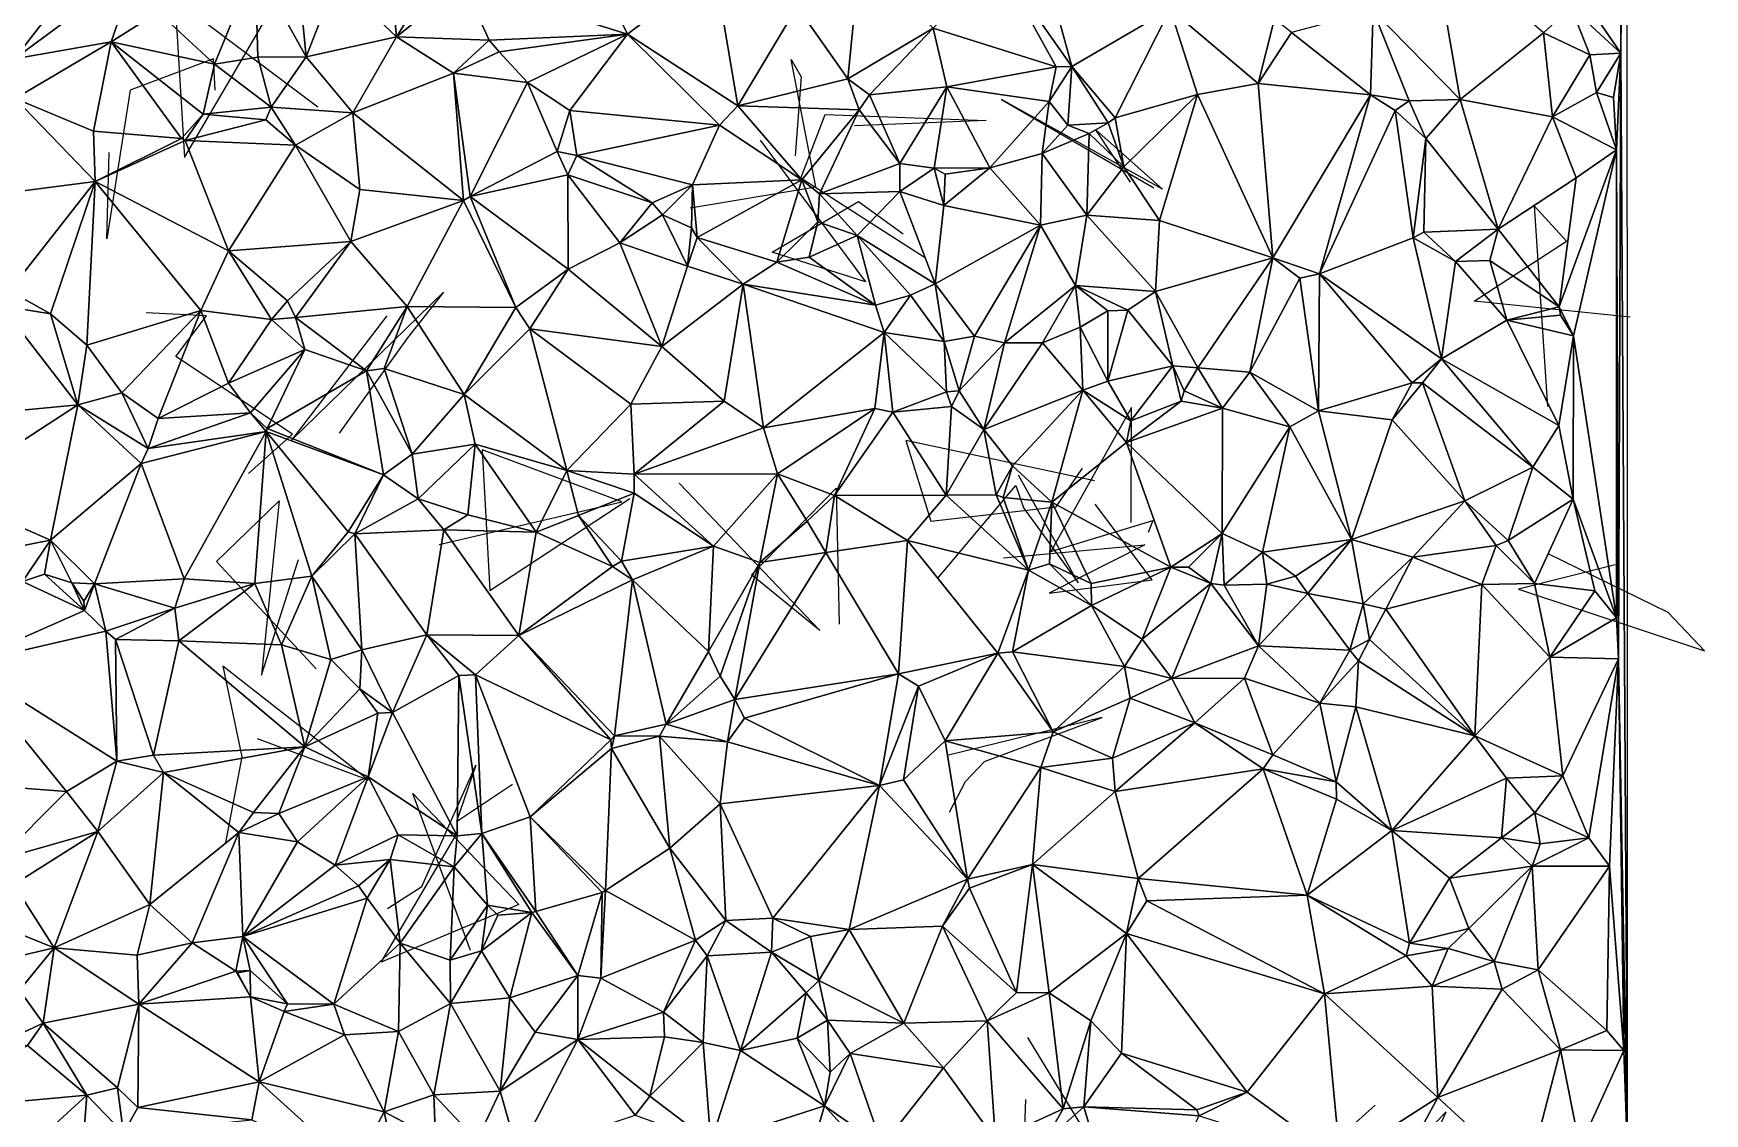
# Model space of a CAD drawing. Header units: metres. Extents: x -15 to 15.8, y -15.8 to 15.6.
# Drawn here: x -0.71 to 15.76, y -6.26 to 4.39 of the extents above; entities that cross this region are included whole.
import ezdxf

# ---------------------------------------------------------------- set-up
doc = ezdxf.new("R2010")
doc.units = ezdxf.units.M
doc.layers.add('CRACKS', color=1, linetype='Continuous')
doc.layers.add('STREET_MESH', color=7, linetype='Continuous')

msp = doc.modelspace()

# ---------------------------------------------------------------- linework, layer by layer
at = {"layer": 'CRACKS'}
for points in [[(2.091, 3.667, 0.1), (0.747, 4.676, 0.1), (0.672, 4.911, 0.1), (0.776, 3.169, 0.1), (1.681, 4.712, 0.1)], [(1.079, 3.834, 0.1), (1.061, 4.144, 0.1), (0.241, 3.833, 0.1), (0.012, 2.367, 0.1), (0.035, 3.22, 0.1)], [(5.762, 2.674, 0.1), (7.001, 2.882, 0.1), (6.755, 4.138, 0.1), (6.855, 3.967, 0.1), (6.797, 3.187, 0.1)], [(10.102, 2.927, 0.1), (9.761, 3.444, 0.1), (10.418, 2.859, 0.1), (8.828, 3.741, 0.1), (10.332, 2.872, 0.1)], [(8.071, 2.185, 0.1), (6.852, 2.967, 0.1), (7.092, 3.595, 0.1), (8.679, 3.534, 0.1), (7.381, 3.481, 0.1)], [(6.451, 3.341, 0.1), (7.49, 1.944, 0.1), (6.569, 2.238, 0.1), (7.421, 2.735, 0.1), (7.861, 2.417, 0.1)], [(15.025, 1.597, 0.1), (13.488, 1.753, 0.1), (14.398, 2.346, 0.1), (14.081, 2.693, 0.1), (14.213, 0.716, 0.1)], [(2.772, 1.609, 0.1), (1.831, 0.382, 0.1), (3.331, 1.842, 0.1), (2.973, 1.391, 0.1), (2.302, 0.452, 0.1)], [(1.406, 0.054, 0.1), (1.841, 0.442, 0.1), (0.691, 1.209, 0.1), (0.994, 1.61, 0.1), (0.399, 1.638, 0.1)], [(10.109, -0.429, 0.1), (10.112, 0.705, 0.1), (9.315, -0.715, 0.1), (10.32, -0.411, 0.1), (10.276, -0.529, 0.1)], [(9.747, -0.019, 0.1), (7.888, 0.379, 0.1), (8.132, -0.415, 0.1), (9.369, -0.275, 0.1), (9.628, 0.106, 0.1)], [(3.288, -0.646, 0.1), (5.087, -0.224, 0.1), (3.71, 0.286, 0.1), (3.786, -1.101, 0.1), (5.165, -0.193, 0.1)], [(8.201, -0.979, 0.1), (8.972, -0.063, 0.1), (9.047, -0.284, 0.1), (9.585, -1.025, 0.1), (8.998, 0.036, 0.1)], [(5.653, -0.041, 0.1), (7.038, -1.493, 0.1), (6.366, -0.944, 0.1), (7.201, -0.09, 0.1), (7.231, -1.432, 0.1)], [(2.075, -1.873, 0.1), (1.091, -0.814, 0.1), (1.71, -0.217, 0.1), (1.534, -1.936, 0.1), (1.899, -0.794, 0.1)], [(8.849, -0.779, 0.1), (10.243, -0.648, 0.1), (9.3, -1.125, 0.1), (10.314, -0.995, 0.1), (9.753, -0.247, 0.1)], [(14.878, -0.848, 0.1), (13.927, -1.087, 0.1), (15.76, -1.695, 0.1), (15.402, -1.317, 0.1), (14.218, -0.738, 0.1)], [(1.493, -2.559, 0.1), (2.586, -2.968, 0.1), (1.153, -1.847, 0.1), (1.34, -2.74, 0.1), (1.182, -3.585, 0.1)], [(8.316, -3.286, 0.1), (8.474, -2.983, 0.1), (8.663, -2.785, 0.1), (9.822, -2.353, 0.1), (8.293, -2.728, 0.1)], [(2.776, -4.234, 0.1), (3.117, -4.017, 0.1), (3.647, -2.821, 0.1), (3.458, -3.378, 0.1), (4.009, -3.01, 0.1)], [(3.595, -4.649, 0.1), (3.026, -3.1, 0.1), (4.072, -4.195, 0.1), (2.714, -4.764, 0.1), (3.473, -3.477, 0.1)], [(9.086, -5.508, 0.1), (9.685, -6.492, 0.1), (8.516, -6.574, 0.1), (9.041, -6.938, 0.1), (9.07, -6.118, 0.1)], [(12.513, -6.176, 0.1), (12.29, -6.377, 0.1), (12.429, -7.99, 0.1), (13.214, -6.241, 0.1), (12.152, -7.332, 0.1)]]:
    msp.add_polyline3d(points, dxfattribs=at)
at = {"layer": 'STREET_MESH'}
for points in [[(14.996, 11.624), (14.936, 4.199), (15, -6.65)], [(14.996, 11.624), (14.943, 6.887), (14.936, 4.199)], [(14.943, 6.887), (14.35, 5.053), (14.936, 4.199)], [(0.139, 5.481), (-0.869, 5.996), (-0.9, 4.142)], [(4.381, 5.922), (3.523, 4.894), (5.143, 4.388)], [(6.002, 5.041), (4.381, 5.922), (5.143, 4.388)], [(0.302, 5.035), (0.139, 5.481), (-0.9, 4.142)], [(8.798, 5.102), (9.523, 4.066), (9.115, 5.568)], [(9.523, 4.066), (10.493, 4.632), (9.115, 5.568)], [(13.35, 3.743), (13.073, 5.358), (12.494, 4.617)], [(13.35, 3.743), (14.171, 4.399), (13.073, 5.358)], [(1.876, 5.18), (1.474, 5.069), (1.975, 4.164)], [(2.273, 4.926), (1.876, 5.18), (1.975, 4.164)], [(6.814, 4.656), (7.314, 3.947), (7.435, 5.177)], [(7.314, 3.947), (8.157, 4.444), (7.435, 5.177)], [(0.053, 4.311), (0.302, 5.035), (-0.9, 4.142)], [(0.302, 5.035), (0.053, 4.311), (0.517, 4.604)], [(1.474, 5.069), (0.517, 4.604), (1.072, 4.09)], [(1.499, 4.159), (1.474, 5.069), (1.072, 4.09)], [(1.474, 5.069), (1.499, 4.159), (1.975, 4.164)], [(2.273, 4.926), (2.867, 4.36), (2.8, 5.07)], [(2.867, 4.36), (3.26, 4.987), (2.8, 5.07)], [(3.523, 4.894), (3.26, 4.987), (2.867, 4.36)], [(6.229, 3.679), (6.002, 5.041), (5.143, 4.388)], [(6.002, 5.041), (6.229, 3.679), (6.814, 4.656)], [(9.37, 4.065), (8.798, 5.102), (8.157, 4.444)], [(9.523, 4.066), (8.798, 5.102), (9.37, 4.065)], [(14.35, 5.053), (14.446, 4.65), (14.936, 4.199)], [(2.273, 4.926), (1.975, 4.164), (2.867, 4.36)], [(3.778, 4.326), (3.523, 4.894), (2.867, 4.36)], [(3.523, 4.894), (3.778, 4.326), (5.143, 4.388)], [(6.229, 3.679), (7.314, 3.947), (6.814, 4.656)], [(9.523, 4.066), (9.95, 3.56), (10.493, 4.632)], [(10.493, 4.632), (9.95, 3.56), (10.762, 3.793)], [(11.359, 3.901), (10.493, 4.632), (10.762, 3.793)], [(11.521, 4.537), (10.493, 4.632), (11.359, 3.901)], [(11.688, 4.404), (12.467, 3.788), (12.494, 4.617)], [(12.467, 3.788), (12.848, 3.73), (12.494, 4.617)], [(12.848, 3.73), (13.35, 3.743), (12.494, 4.617)], [(14.446, 4.65), (14.171, 4.399), (14.63, 4.182)], [(14.446, 4.65), (14.63, 4.182), (14.936, 4.199)], [(0.517, 4.604), (0.053, 4.311), (1.072, 4.09)], [(11.688, 4.404), (11.521, 4.537), (11.359, 3.901)], [(0.053, 4.311), (-0.9, 4.142), (-0.893, 3.752)], [(-0.119, 3.431), (0.053, 4.311), (-0.893, 3.752)], [(-0.119, 3.431), (0.746, 3.356), (0.053, 4.311)], [(0.053, 4.311), (0.962, 3.599), (1.072, 4.09)], [(0.746, 3.356), (0.962, 3.599), (0.053, 4.311)], [(1.975, 4.164), (2.436, 3.611), (2.867, 4.36)], [(2.436, 3.611), (3.427, 4.002), (2.867, 4.36)], [(3.427, 4.002), (3.778, 4.326), (2.867, 4.36)], [(3.778, 4.326), (3.427, 4.002), (3.879, 4.213)], [(3.778, 4.326), (3.879, 4.213), (5.143, 4.388)], [(3.879, 4.213), (4.157, 3.911), (5.143, 4.388)], [(4.157, 3.911), (4.576, 3.633), (5.143, 4.388)], [(4.576, 3.633), (6.05, 3.49), (5.143, 4.388)], [(6.05, 3.49), (6.229, 3.679), (5.143, 4.388)], [(8.157, 4.444), (7.314, 3.947), (7.53, 3.787)], [(8.29, 3.868), (8.157, 4.444), (7.53, 3.787)], [(8.29, 3.868), (9.37, 4.065), (8.157, 4.444)], [(12.467, 3.788), (11.688, 4.404), (11.359, 3.901)], [(14.26, 3.572), (14.171, 4.399), (13.35, 3.743)], [(14.171, 4.399), (14.26, 3.572), (14.63, 4.182)], [(1.63, 3.665), (1.499, 4.159), (1.072, 4.09)], [(1.499, 4.159), (1.63, 3.665), (1.975, 4.164)], [(1.63, 3.665), (2.436, 3.611), (1.975, 4.164)], [(3.427, 4.002), (4.157, 3.911), (3.879, 4.213)], [(14.26, 3.572), (14.694, 3.81), (14.63, 4.182)], [(14.63, 4.182), (14.694, 3.81), (14.936, 4.199)], [(14.694, 3.81), (14.861, 3.762), (14.936, 4.199)], [(14.861, 3.762), (14.891, 3.245), (14.936, 4.199)], [(14.891, 3.245), (14.91, -1.772), (14.936, 4.199)], [(14.936, 4.199), (14.91, -1.772), (15, -6.65)], [(0.962, 3.599), (1.63, 3.665), (1.072, 4.09)], [(3.526, 2.746), (3.427, 4.002), (2.436, 3.611)], [(3.427, 4.002), (3.526, 2.746), (3.592, 2.785)], [(4.157, 3.911), (3.427, 4.002), (3.592, 2.785)], [(9.37, 4.065), (8.29, 3.868), (9.299, 3.722)], [(9.523, 4.066), (9.37, 4.065), (9.299, 3.722)], [(9.483, 3.489), (9.523, 4.066), (9.299, 3.722)], [(9.483, 3.489), (9.881, 3.513), (9.523, 4.066)], [(9.523, 4.066), (9.881, 3.513), (9.95, 3.56)], [(4.157, 3.911), (3.592, 2.785), (4.451, 3.23)], [(4.576, 3.633), (4.157, 3.911), (4.451, 3.23)], [(7.314, 3.947), (6.229, 3.679), (7.425, 3.639)], [(7.53, 3.787), (7.314, 3.947), (7.425, 3.639)], [(8.29, 3.868), (7.53, 3.787), (7.828, 3.11)], [(8.167, 3.064), (8.29, 3.868), (7.828, 3.11)], [(8.29, 3.868), (8.167, 3.064), (8.716, 3.067)], [(8.29, 3.868), (8.716, 3.067), (9.299, 3.722)], [(9.95, 3.56), (10.037, 3.077), (10.762, 3.793)], [(10.037, 3.077), (10.388, 2.55), (10.762, 3.793)], [(10.388, 2.55), (11.503, 2.181), (10.762, 3.793)], [(11.503, 2.181), (11.359, 3.901), (10.762, 3.793)], [(11.503, 2.181), (12.467, 3.788), (11.359, 3.901)], [(14.694, 3.81), (14.26, 3.572), (14.891, 3.245)], [(14.861, 3.762), (14.694, 3.81), (14.891, 3.245)], [(-1.454, 2.759), (-0.104, 2.932), (-0.893, 3.752)], [(-0.104, 2.932), (-0.119, 3.431), (-0.893, 3.752)], [(1.63, 3.665), (0.962, 3.599), (1.578, 3.542)], [(1.63, 3.665), (1.578, 3.542), (1.869, 3.291)], [(2.436, 3.611), (1.63, 3.665), (1.869, 3.291)], [(4.643, 3.191), (4.576, 3.633), (4.451, 3.23)], [(4.576, 3.633), (4.643, 3.191), (6.05, 3.49)], [(6.86, 2.95), (6.229, 3.679), (6.05, 3.49)], [(6.229, 3.679), (6.86, 2.95), (7.425, 3.639)], [(6.86, 2.95), (7.035, 2.812), (7.425, 3.639)], [(7.425, 3.639), (7.035, 2.812), (7.828, 3.11)], [(7.53, 3.787), (7.425, 3.639), (7.828, 3.11)], [(8.716, 3.067), (9.232, 3.209), (9.299, 3.722)], [(9.232, 3.209), (9.483, 3.489), (9.299, 3.722)], [(11.964, 2.024), (12.467, 3.788), (11.503, 2.181)], [(12.709, 3.635), (12.467, 3.788), (11.964, 2.024)], [(12.709, 3.635), (11.964, 2.024), (12.888, 2.378)], [(12.848, 3.73), (12.467, 3.788), (12.709, 3.635)], [(12.848, 3.73), (12.709, 3.635), (13.013, 3.356)], [(13.013, 3.356), (12.709, 3.635), (12.888, 2.378)], [(12.848, 3.73), (13.013, 3.356), (13.35, 3.743)], [(13.35, 3.743), (13.013, 3.356), (13.725, 2.464)], [(14.26, 3.572), (13.35, 3.743), (13.725, 2.464)], [(0.784, 3.338), (0.962, 3.599), (0.746, 3.356)], [(0.962, 3.599), (0.784, 3.338), (1.578, 3.542)], [(1.578, 3.542), (0.784, 3.338), (1.869, 3.291)], [(2.505, 2.856), (2.436, 3.611), (1.869, 3.291)], [(2.505, 2.856), (3.526, 2.746), (2.436, 3.611)], [(4.643, 3.191), (5.784, 2.901), (6.05, 3.49)], [(5.784, 2.901), (6.86, 2.95), (6.05, 3.49)], [(9.695, 3.407), (9.483, 3.489), (9.232, 3.209)], [(9.881, 3.513), (9.483, 3.489), (9.695, 3.407)], [(9.881, 3.513), (9.695, 3.407), (10.037, 3.077)], [(9.95, 3.56), (9.881, 3.513), (10.037, 3.077)], [(14.26, 3.572), (13.725, 2.464), (14.495, 2.969)], [(14.891, 3.245), (14.26, 3.572), (14.495, 2.969)], [(0.746, 3.356), (-0.119, 3.431), (-0.104, 2.932)], [(0.784, 3.338), (0.746, 3.356), (-0.104, 2.932)], [(0.784, 3.338), (-0.104, 2.932), (1.209, 2.249)], [(0.784, 3.338), (1.209, 2.249), (1.869, 3.291)], [(9.695, 3.407), (9.232, 3.209), (9.67, 2.602)], [(10.037, 3.077), (9.695, 3.407), (9.67, 2.602)], [(13.013, 3.356), (12.888, 2.378), (12.994, 2.435)], [(13.725, 2.464), (13.013, 3.356), (12.994, 2.435)], [(1.209, 2.249), (2.416, 2.343), (1.869, 3.291)], [(2.416, 2.343), (2.505, 2.856), (1.869, 3.291)], [(4.451, 3.23), (3.592, 2.785), (4.556, 3)], [(4.643, 3.191), (4.451, 3.23), (4.556, 3)], [(5.385, 2.723), (4.643, 3.191), (4.556, 3)], [(4.643, 3.191), (5.385, 2.723), (5.784, 2.901)], [(9.232, 3.209), (8.716, 3.067), (9.214, 2.503)], [(9.232, 3.209), (9.214, 2.503), (9.67, 2.602)], [(14.891, 3.245), (14.326, 1.699), (14.468, 1.413)], [(14.326, 1.699), (14.891, 3.245), (14.495, 2.969)], [(14.891, 3.245), (14.468, 1.413), (14.891, -1.369)], [(14.91, -1.772), (14.891, 3.245), (14.891, -1.369)], [(3.592, 2.785), (4.557, 2.068), (4.556, 3)], [(5.385, 2.723), (4.556, 3), (5.066, 2.328)], [(4.556, 3), (4.557, 2.068), (5.066, 2.328)], [(7.035, 2.812), (7.828, 2.834), (7.828, 3.11)], [(7.828, 2.834), (8.167, 3.064), (7.828, 3.11)], [(8.167, 3.064), (7.828, 2.834), (8.262, 2.697)], [(8.167, 3.064), (8.274, 3.005), (8.716, 3.067)], [(8.274, 3.005), (8.167, 3.064), (8.262, 2.697)], [(8.716, 3.067), (8.262, 2.697), (9.214, 2.503)], [(8.716, 3.067), (8.274, 3.005), (8.262, 2.697)], [(10.388, 2.55), (10.037, 3.077), (9.67, 2.602)], [(13.725, 2.464), (14.326, 1.699), (14.495, 2.969)], [(-0.948, 1.856), (-0.104, 2.932), (-1.454, 2.759)], [(-0.104, 2.932), (-0.948, 1.856), (-0.545, 1.627)], [(-0.104, 2.932), (-0.545, 1.627), (-0.187, 1.321)], [(0.937, 1.662), (-0.104, 2.932), (-0.187, 1.321)], [(1.209, 2.249), (-0.104, 2.932), (0.937, 1.662)], [(3.526, 2.746), (2.505, 2.856), (2.416, 2.343)], [(5.385, 2.723), (5.487, 2.605), (5.784, 2.901)], [(5.487, 2.605), (5.773, 2.476), (5.784, 2.901)], [(5.773, 2.476), (5.829, 2.382), (5.784, 2.901)], [(5.829, 2.382), (6.86, 2.95), (5.784, 2.901)], [(5.829, 2.382), (6.614, 2.139), (6.86, 2.95)], [(6.86, 2.95), (6.614, 2.139), (7.018, 2.536)], [(7.035, 2.812), (6.86, 2.95), (7.018, 2.536)], [(7.406, 2.401), (7.035, 2.812), (7.018, 2.536)], [(7.828, 2.834), (7.035, 2.812), (7.406, 2.401)], [(7.828, 2.834), (7.406, 2.401), (8.177, 1.924)], [(8.262, 2.697), (7.828, 2.834), (8.177, 1.924)], [(2.971, 1.7), (3.526, 2.746), (2.416, 2.343)], [(4.042, 1.691), (3.526, 2.746), (2.971, 1.7)], [(3.592, 2.785), (3.526, 2.746), (4.042, 1.691)], [(4.557, 2.068), (3.592, 2.785), (4.042, 1.691)], [(5.487, 2.605), (5.385, 2.723), (5.066, 2.328)], [(9.214, 2.503), (8.262, 2.697), (8.177, 1.924)], [(5.734, 2.098), (5.487, 2.605), (5.066, 2.328)], [(5.734, 2.098), (5.773, 2.476), (5.487, 2.605)], [(5.829, 2.382), (5.773, 2.476), (5.734, 2.098)], [(6.614, 2.139), (6.933, 2.188), (7.018, 2.536)], [(6.933, 2.188), (7.406, 2.401), (7.018, 2.536)], [(8.562, 1.407), (9.214, 2.503), (8.177, 1.924)], [(8.858, 1.342), (9.214, 2.503), (8.562, 1.407)], [(9.214, 2.503), (8.858, 1.342), (9.56, 1.908)], [(9.67, 2.602), (9.214, 2.503), (9.56, 1.908)], [(10.346, 1.85), (9.67, 2.602), (9.56, 1.908)], [(10.346, 1.85), (10.388, 2.55), (9.67, 2.602)], [(10.388, 2.55), (10.346, 1.85), (11.503, 2.181)], [(2.416, 2.343), (1.209, 2.249), (1.792, 1.757)], [(1.871, 1.592), (2.416, 2.343), (1.792, 1.757)], [(1.871, 1.592), (2.971, 1.7), (2.416, 2.343)], [(4.557, 2.068), (5.481, 1.306), (5.066, 2.328)], [(5.481, 1.306), (5.734, 2.098), (5.066, 2.328)], [(5.829, 2.382), (5.734, 2.098), (6.284, 1.922)], [(6.614, 2.139), (5.829, 2.382), (6.284, 1.922)], [(7.406, 2.401), (6.933, 2.188), (7.588, 1.713)], [(7.406, 2.401), (7.932, 1.813), (8.177, 1.924)], [(7.932, 1.813), (7.406, 2.401), (7.588, 1.713)], [(11.964, 2.024), (13.167, 1.184), (12.888, 2.378)], [(12.888, 2.378), (13.305, 2.143), (12.994, 2.435)], [(13.167, 1.184), (13.305, 2.143), (12.888, 2.378)], [(13.305, 2.143), (13.725, 2.464), (12.994, 2.435)], [(13.305, 2.143), (13.642, 2.153), (13.725, 2.464)], [(13.642, 2.153), (14.326, 1.699), (13.725, 2.464)], [(1.633, 1.574), (1.209, 2.249), (0.937, 1.662)], [(1.209, 2.249), (1.633, 1.574), (1.792, 1.757)], [(6.933, 2.188), (6.614, 2.139), (7.588, 1.713)], [(10.346, 1.85), (10.764, 1.097), (11.503, 2.181)], [(10.764, 1.097), (11.276, 1.054), (11.503, 2.181)], [(11.276, 1.054), (11.771, 1.98), (11.503, 2.181)], [(11.771, 1.98), (11.964, 2.024), (11.503, 2.181)], [(13.305, 2.143), (13.167, 1.184), (13.81, 1.567)], [(13.642, 2.153), (13.305, 2.143), (13.81, 1.567)], [(14.326, 1.699), (13.642, 2.153), (13.81, 1.567)], [(4.557, 2.068), (4.042, 1.691), (4.181, 1.482)], [(5.481, 1.306), (4.557, 2.068), (4.181, 1.482)], [(5.734, 2.098), (5.481, 1.306), (6.284, 1.922)], [(6.614, 2.139), (6.284, 1.922), (7.588, 1.713)], [(11.771, 1.98), (11.276, 1.054), (11.954, 0.673)], [(11.964, 2.024), (11.771, 1.98), (11.954, 0.673)], [(12.877, 0.947), (11.964, 2.024), (11.954, 0.673)], [(13.167, 1.184), (11.964, 2.024), (12.877, 0.947)], [(-0.948, 1.856), (-1.026, 1.708), (-0.545, 1.627)], [(5.481, 1.306), (6.096, 0.768), (6.284, 1.922)], [(6.096, 0.768), (6.484, 0.506), (6.284, 1.922)], [(6.284, 1.922), (7.672, 1.446), (7.588, 1.713)], [(6.284, 1.922), (6.484, 0.506), (7.672, 1.446)], [(7.672, 1.446), (7.932, 1.813), (7.588, 1.713)], [(7.932, 1.813), (7.672, 1.446), (8.265, 1.355)], [(7.932, 1.813), (8.265, 1.355), (8.177, 1.924)], [(8.265, 1.355), (8.562, 1.407), (8.177, 1.924)], [(8.858, 1.342), (9.234, 1.341), (9.56, 1.908)], [(9.234, 1.341), (9.606, 1.496), (9.56, 1.908)], [(9.879, 1.657), (10.074, 1.664), (9.56, 1.908)], [(10.074, 1.664), (10.346, 1.85), (9.56, 1.908)], [(9.606, 1.496), (9.879, 1.657), (9.56, 1.908)], [(10.346, 1.85), (10.074, 1.664), (10.517, 1.115)], [(10.764, 1.097), (10.346, 1.85), (10.517, 1.115)], [(-1.026, 1.708), (-1.854, 0.581), (-0.275, 0.73)], [(-1.026, 1.708), (-0.275, 0.73), (-0.545, 1.627)], [(0.158, 0.849), (0.937, 1.662), (-0.187, 1.321)], [(0.516, 0.595), (0.937, 1.662), (0.158, 0.849)], [(0.937, 1.662), (0.516, 0.595), (1.209, 0.946)], [(1.633, 1.574), (0.937, 1.662), (1.209, 0.946)], [(1.633, 1.574), (1.871, 1.592), (1.792, 1.757)], [(2.971, 1.7), (1.871, 1.592), (2.57, 1.065)], [(2.971, 1.7), (2.57, 1.065), (2.746, 1.091)], [(3.533, 0.833), (2.971, 1.7), (2.746, 1.091)], [(3.533, 0.833), (4.042, 1.691), (2.971, 1.7)], [(4.042, 1.691), (3.533, 0.833), (4.181, 1.482)], [(9.606, 1.496), (9.879, 0.966), (9.879, 1.657)], [(10.074, 1.664), (9.879, 0.966), (10.517, 1.115)], [(9.879, 0.966), (10.074, 1.664), (9.879, 1.657)], [(14.34, 1.617), (14.326, 1.699), (13.81, 1.567)], [(14.326, 1.699), (14.34, 1.617), (14.468, 1.413)], [(-0.545, 1.627), (-0.275, 0.73), (-0.187, 1.321)], [(1.963, 1.277), (1.633, 1.574), (1.209, 0.946)], [(1.871, 1.592), (1.633, 1.574), (1.963, 1.277)], [(1.871, 1.592), (1.963, 1.277), (2.57, 1.065)], [(9.631, 0.875), (9.606, 1.496), (9.234, 1.341)], [(9.879, 0.966), (9.606, 1.496), (9.631, 0.875)], [(13.81, 1.567), (13.167, 1.184), (14.323, 0.528)], [(14.34, 1.617), (13.81, 1.567), (14.468, 1.413)], [(13.81, 1.567), (14.323, 0.528), (14.468, 1.413)], [(-0.275, 0.73), (0.158, 0.849), (-0.187, 1.321)], [(4.181, 1.482), (3.533, 0.833), (4.544, 0.084)], [(5.176, 0.738), (4.181, 1.482), (4.544, 0.084)], [(5.176, 0.738), (5.481, 1.306), (4.181, 1.482)], [(6.484, 0.506), (7.582, 0.696), (7.672, 1.446)], [(7.672, 1.446), (7.582, 0.696), (7.759, 0.66)], [(8.288, 0.858), (7.672, 1.446), (7.759, 0.66)], [(7.672, 1.446), (8.288, 0.858), (8.265, 1.355)], [(8.265, 1.355), (8.413, 0.868), (8.562, 1.407)], [(8.288, 0.858), (8.413, 0.868), (8.265, 1.355)], [(8.413, 0.868), (8.858, 1.342), (8.562, 1.407)], [(8.413, 0.868), (8.657, 0.489), (8.858, 1.342)], [(8.858, 1.342), (8.657, 0.489), (9.234, 1.341)], [(8.657, 0.489), (9.631, 0.875), (9.234, 1.341)], [(14.323, 0.528), (14.463, -0.198), (14.468, 1.413)], [(14.468, 1.413), (14.463, -0.198), (14.891, -1.369)], [(1.427, 0.651), (1.963, 1.277), (1.209, 0.946)], [(1.963, 1.277), (1.427, 0.651), (1.592, 0.497)], [(1.963, 1.277), (1.592, 0.497), (2.57, 1.065)], [(6.096, 0.768), (5.481, 1.306), (5.176, 0.738)], [(12.979, 0.948), (13.167, 1.184), (12.877, 0.947)], [(13.167, 1.184), (12.979, 0.948), (14.067, 0.115)], [(13.167, 1.184), (14.067, 0.115), (14.323, 0.528)], [(2.57, 1.065), (1.592, 0.497), (2.737, 0.04)], [(2.57, 1.065), (3.02, 0.246), (2.746, 1.091)], [(3.02, 0.246), (2.57, 1.065), (2.737, 0.04)], [(3.02, 0.246), (3.533, 0.833), (2.746, 1.091)], [(9.879, 0.966), (10.103, 0.572), (10.517, 1.115)], [(10.103, 0.572), (10.602, 0.766), (10.517, 1.115)], [(10.602, 0.766), (10.629, 0.87), (10.517, 1.115)], [(10.629, 0.87), (10.764, 1.097), (10.517, 1.115)], [(10.629, 0.87), (11.008, 0.697), (10.764, 1.097)], [(10.764, 1.097), (11.008, 0.697), (11.276, 1.054)], [(11.276, 1.054), (11.008, 0.697), (11.673, 0.513)], [(11.276, 1.054), (11.673, 0.513), (11.954, 0.673)], [(-0.275, 0.73), (0.417, 0.3), (0.158, 0.849)], [(0.417, 0.3), (0.516, 0.595), (0.158, 0.849)], [(0.516, 0.595), (1.427, 0.651), (1.209, 0.946)], [(3.643, 0.343), (3.533, 0.833), (3.02, 0.246)], [(3.533, 0.833), (3.643, 0.343), (4.544, 0.084)], [(8.336, 0.715), (8.288, 0.858), (7.759, 0.66)], [(8.336, 0.715), (8.413, 0.868), (8.288, 0.858)], [(8.413, 0.868), (8.336, 0.715), (8.657, 0.489)], [(8.657, 0.489), (8.937, 0.131), (9.631, 0.875)], [(9.631, 0.875), (8.937, 0.131), (9.325, -0.229)], [(10.063, 0.359), (9.631, 0.875), (9.325, -0.229)], [(10.103, 0.572), (9.879, 0.966), (9.631, 0.875)], [(10.063, 0.359), (10.103, 0.572), (9.631, 0.875)], [(11.008, 0.697), (10.629, 0.87), (10.602, 0.766)], [(12.682, 0.584), (12.877, 0.947), (11.954, 0.673)], [(12.979, 0.948), (12.682, 0.584), (13.397, -0.216)], [(12.682, 0.584), (12.979, 0.948), (12.877, 0.947)], [(14.067, 0.115), (12.979, 0.948), (13.397, -0.216)], [(-0.275, 0.73), (-1.854, 0.581), (-1.608, -0.136)], [(-0.546, -0.603), (-0.275, 0.73), (-1.608, -0.136)], [(-0.275, 0.73), (-0.546, -0.603), (0.349, 0.153)], [(0.417, 0.3), (-0.275, 0.73), (0.349, 0.153)], [(5.21, 0.047), (5.176, 0.738), (4.544, 0.084)], [(5.21, 0.047), (6.096, 0.768), (5.176, 0.738)], [(5.21, 0.047), (6.484, 0.506), (6.096, 0.768)], [(7.582, 0.696), (6.484, 0.506), (6.623, 0.05)], [(7.185, -0.163), (7.582, 0.696), (6.623, 0.05)], [(7.582, 0.696), (7.185, -0.163), (7.759, 0.66)], [(7.185, -0.163), (8.283, -0.16), (7.759, 0.66)], [(8.283, -0.16), (8.336, 0.715), (7.759, 0.66)], [(8.657, 0.489), (8.336, 0.715), (8.283, -0.16)], [(10.063, 0.359), (11.008, 0.697), (10.602, 0.766)], [(10.103, 0.572), (10.063, 0.359), (10.602, 0.766)], [(11.008, 0.697), (10.063, 0.359), (11.004, -0.539)], [(11.673, 0.513), (11.008, 0.697), (11.004, -0.539)], [(11.673, 0.513), (12.28, -0.597), (11.954, 0.673)], [(12.28, -0.597), (12.682, 0.584), (11.954, 0.673)], [(0.417, 0.3), (1.427, 0.651), (0.516, 0.595)], [(1.427, 0.651), (0.417, 0.3), (1.582, 0.469)], [(1.592, 0.497), (1.427, 0.651), (1.582, 0.469)], [(1.592, 0.497), (1.582, 0.469), (2.737, 0.04)], [(6.484, 0.506), (5.21, 0.047), (6.623, 0.05)], [(11.402, -0.722), (11.673, 0.513), (11.004, -0.539)], [(11.402, -0.722), (12.28, -0.597), (11.673, 0.513)], [(12.682, 0.584), (12.28, -0.597), (13.397, -0.216)], [(14.323, 0.528), (14.067, 0.115), (14.463, -0.198)], [(1.582, 0.469), (0.417, 0.3), (0.349, 0.153)], [(0.774, -0.983), (1.582, 0.469), (0.349, 0.153)], [(0.774, -0.983), (1.469, -1.03), (1.582, 0.469)], [(1.469, -1.03), (2.03, -0.959), (1.582, 0.469)], [(1.582, 0.469), (2.39, -0.522), (2.737, 0.04)], [(2.03, -0.959), (2.39, -0.522), (1.582, 0.469)], [(3.08, -0.196), (3.643, 0.343), (3.02, 0.246)], [(3.643, 0.343), (3.08, -0.196), (3.57, -0.352)], [(4.243, -0.525), (3.643, 0.343), (3.57, -0.352)], [(3.643, 0.343), (4.243, -0.525), (4.544, 0.084)], [(8.778, -0.156), (8.657, 0.489), (8.283, -0.16)], [(8.937, 0.131), (8.657, 0.489), (8.778, -0.156)], [(10.5, -0.869), (10.063, 0.359), (9.325, -0.229)], [(10.063, 0.359), (10.5, -0.869), (11.004, -0.539)], [(3.08, -0.196), (3.02, 0.246), (2.737, 0.04)], [(-0.546, -0.603), (-0.112, -1.033), (0.349, 0.153)], [(-0.112, -1.033), (0.774, -0.983), (0.349, 0.153)], [(2.39, -0.522), (2.454, -0.541), (2.737, 0.04)], [(2.454, -0.541), (3.08, -0.196), (2.737, 0.04)], [(4.243, -0.525), (4.659, -0.361), (4.544, 0.084)], [(5.209, -0.139), (5.21, 0.047), (4.544, 0.084)], [(4.659, -0.361), (5.209, -0.139), (4.544, 0.084)], [(5.21, 0.047), (5.209, -0.139), (5.991, -0.663)], [(5.21, 0.047), (5.991, -0.663), (6.623, 0.05)], [(5.991, -0.663), (6.449, -0.822), (6.623, 0.05)], [(6.449, -0.822), (6.914, -0.417), (6.623, 0.05)], [(6.914, -0.417), (7.185, -0.163), (6.623, 0.05)], [(8.937, 0.131), (8.778, -0.156), (8.845, -0.182)], [(8.937, 0.131), (8.845, -0.182), (9.325, -0.229)], [(13.824, -0.605), (14.067, 0.115), (13.397, -0.216)], [(14.067, 0.115), (13.824, -0.605), (14.463, -0.198)], [(-1.435, -0.777), (-0.546, -0.603), (-1.608, -0.136)], [(4.659, -0.361), (5.084, -0.81), (5.209, -0.139)], [(5.209, -0.139), (5.084, -0.81), (5.991, -0.663)], [(7.185, -0.163), (6.914, -0.417), (7.097, -0.724)], [(7.904, -0.606), (7.185, -0.163), (7.097, -0.724)], [(7.185, -0.163), (7.904, -0.606), (8.283, -0.16)], [(8.283, -0.16), (7.904, -0.606), (9.095, -0.9)], [(8.778, -0.156), (8.283, -0.16), (9.095, -0.9)], [(8.845, -0.182), (8.778, -0.156), (9.095, -0.9)], [(3.333, -0.501), (3.08, -0.196), (2.454, -0.541)], [(3.08, -0.196), (3.333, -0.501), (3.57, -0.352)], [(9.325, -0.229), (8.845, -0.182), (9.095, -0.9)], [(9.302, -0.837), (9.325, -0.229), (9.095, -0.9)], [(9.302, -0.837), (9.713, -1.03), (9.325, -0.229)], [(9.713, -1.03), (10.5, -0.869), (9.325, -0.229)], [(12.28, -0.597), (12.885, -0.771), (13.397, -0.216)], [(12.885, -0.771), (13.706, -0.655), (13.397, -0.216)], [(13.706, -0.655), (13.824, -0.605), (13.397, -0.216)], [(13.824, -0.605), (14.084, -1.031), (14.463, -0.198)], [(14.084, -1.031), (14.677, -1.102), (14.463, -0.198)], [(14.463, -0.198), (14.677, -1.102), (14.891, -1.369)], [(3.333, -0.501), (4.243, -0.525), (3.57, -0.352)], [(4.659, -0.361), (4.243, -0.525), (4.994, -0.864)], [(5.084, -0.81), (4.659, -0.361), (4.994, -0.864)], [(6.914, -0.417), (6.449, -0.822), (7.097, -0.724)], [(-0.546, -0.603), (-1.435, -0.777), (-0.82, -1.012)], [(-0.603, -0.939), (-0.546, -0.603), (-0.82, -1.012)], [(-0.334, -1.024), (-0.546, -0.603), (-0.603, -0.939)], [(-0.546, -0.603), (-0.334, -1.024), (-0.112, -1.033)], [(2.39, -0.522), (2.03, -0.959), (2.454, -0.541)], [(2.03, -0.959), (2.523, -1.686), (2.454, -0.541)], [(3.333, -0.501), (2.454, -0.541), (3.164, -1.536)], [(2.454, -0.541), (2.523, -1.686), (3.164, -1.536)], [(3.333, -0.501), (3.164, -1.536), (4.071, -1.544)], [(4.243, -0.525), (3.333, -0.501), (4.071, -1.544)], [(4.994, -0.864), (4.243, -0.525), (4.071, -1.544)], [(7.815, -1.92), (7.904, -0.606), (7.097, -0.724)], [(8.792, -1.719), (7.904, -0.606), (7.815, -1.92)], [(7.904, -0.606), (8.792, -1.719), (9.095, -0.9)], [(10.5, -0.869), (10.673, -0.868), (11.004, -0.539)], [(10.673, -0.868), (10.893, -1.031), (11.004, -0.539)], [(10.893, -1.031), (11.023, -1.046), (11.004, -0.539)], [(11.023, -1.046), (11.402, -0.722), (11.004, -0.539)], [(12.28, -0.597), (11.402, -0.722), (11.727, -0.958)], [(11.849, -1.128), (12.28, -0.597), (11.727, -0.958)], [(12.393, -1.23), (12.28, -0.597), (11.849, -1.128)], [(12.393, -1.23), (12.885, -0.771), (12.28, -0.597)], [(12.885, -0.771), (13.563, -1.042), (13.706, -0.655)], [(13.563, -1.042), (14.084, -1.031), (13.706, -0.655)], [(14.084, -1.031), (13.824, -0.605), (13.706, -0.655)], [(5.193, -0.993), (5.084, -0.81), (4.994, -0.864)], [(5.084, -0.81), (5.193, -0.993), (5.991, -0.663)], [(5.193, -0.993), (5.942, -1.701), (5.991, -0.663)], [(5.991, -0.663), (5.942, -1.701), (6.449, -0.822)], [(6.449, -0.822), (5.942, -1.701), (6.056, -1.944)], [(6.201, -2.176), (6.449, -0.822), (6.056, -1.944)], [(6.201, -2.176), (7.815, -1.92), (7.097, -0.724)], [(6.449, -0.822), (6.201, -2.176), (7.097, -0.724)], [(11.023, -1.046), (11.446, -1.036), (11.402, -0.722)], [(11.402, -0.722), (11.446, -1.036), (11.727, -0.958)], [(12.617, -1.285), (12.885, -0.771), (12.393, -1.23)], [(12.885, -0.771), (12.617, -1.285), (13.563, -1.042)], [(-0.208, -1.296), (-0.603, -0.939), (-0.82, -1.012)], [(-0.208, -1.296), (-0.334, -1.024), (-0.603, -0.939)], [(0.774, -0.983), (-0.112, -1.033), (0.68, -1.275)], [(1.469, -1.03), (0.774, -0.983), (0.68, -1.275)], [(1.731, -1.634), (2.03, -0.959), (1.469, -1.03)], [(2.219, -1.78), (2.03, -0.959), (1.731, -1.634)], [(2.03, -0.959), (2.219, -1.78), (2.523, -1.686)], [(5.193, -0.993), (4.994, -0.864), (4.071, -1.544)], [(8.792, -1.719), (8.939, -1.703), (9.095, -0.9)], [(8.939, -1.703), (9.717, -1.246), (9.095, -0.9)], [(9.717, -1.246), (9.302, -0.837), (9.095, -0.9)], [(9.302, -0.837), (9.717, -1.246), (9.713, -1.03)], [(9.717, -1.246), (10.5, -0.869), (9.713, -1.03)], [(10.5, -0.869), (9.717, -1.246), (10.216, -1.578)], [(10.893, -1.031), (10.5, -0.869), (10.216, -1.578)], [(10.673, -0.868), (10.5, -0.869), (10.893, -1.031)], [(11.446, -1.036), (11.849, -1.128), (11.727, -0.958)], [(-1.409, -1.825), (-0.208, -1.296), (-0.82, -1.012)], [(-0.334, -1.024), (-0.217, -1.205), (-0.112, -1.033)], [(-0.217, -1.205), (-0.334, -1.024), (-0.208, -1.296)], [(-0.217, -1.205), (-0.208, -1.296), (-0.112, -1.033)], [(-0.208, -1.296), (0.001, -1.5), (-0.112, -1.033)], [(-0.112, -1.033), (0.001, -1.5), (0.68, -1.275)], [(0.72, -1.597), (1.469, -1.03), (0.68, -1.275)], [(1.731, -1.634), (1.469, -1.03), (0.72, -1.597)], [(5.015, -2.534), (5.193, -0.993), (4.071, -1.544)], [(5.524, -2.419), (5.193, -0.993), (5.015, -2.534)], [(5.193, -0.993), (5.524, -2.419), (5.942, -1.701)], [(10.507, -1.966), (10.893, -1.031), (10.216, -1.578)], [(10.893, -1.031), (10.507, -1.966), (11.362, -1.646)], [(11.023, -1.046), (10.893, -1.031), (11.362, -1.646)], [(11.446, -1.036), (11.023, -1.046), (11.362, -1.646)], [(11.849, -1.128), (11.446, -1.036), (11.362, -1.646)], [(12.263, -1.687), (11.849, -1.128), (11.362, -1.646)], [(12.263, -1.687), (12.393, -1.23), (11.849, -1.128)], [(13.563, -1.042), (12.617, -1.285), (13.496, -2.532)], [(14.233, -1.756), (13.563, -1.042), (13.496, -2.532)], [(13.563, -1.042), (14.233, -1.756), (14.084, -1.031)], [(14.084, -1.031), (14.233, -1.756), (14.677, -1.102)], [(14.677, -1.102), (14.233, -1.756), (14.891, -1.369)], [(0.001, -1.5), (-0.208, -1.296), (-1.409, -1.825)], [(0.001, -1.5), (0.097, -1.583), (0.68, -1.275)], [(0.097, -1.583), (0.72, -1.597), (0.68, -1.275)], [(10.043, -1.848), (9.717, -1.246), (8.939, -1.703)], [(9.717, -1.246), (10.043, -1.848), (10.216, -1.578)], [(12.393, -1.23), (12.263, -1.687), (12.456, -1.584)], [(12.617, -1.285), (12.393, -1.23), (12.456, -1.584)], [(13.496, -2.532), (12.617, -1.285), (12.456, -1.584)], [(14.233, -1.756), (14.91, -1.772), (14.891, -1.369)], [(0.11, -2.781), (0.001, -1.5), (-1.409, -1.825)], [(0.001, -1.5), (0.11, -2.781), (0.097, -1.583)], [(0.471, -2.724), (0.72, -1.597), (0.097, -1.583)], [(0.11, -2.781), (0.471, -2.724), (0.097, -1.583)], [(0.471, -2.724), (1.963, -2.642), (0.72, -1.597)], [(1.963, -2.642), (1.731, -1.634), (0.72, -1.597)], [(1.963, -2.642), (2.219, -1.78), (1.731, -1.634)], [(3.164, -1.536), (2.523, -1.686), (2.826, -2.302)], [(3.481, -1.939), (3.164, -1.536), (2.826, -2.302)], [(3.164, -1.536), (3.646, -1.932), (4.071, -1.544)], [(3.164, -1.536), (3.481, -1.939), (3.646, -1.932)], [(3.646, -1.932), (4.978, -2.572), (4.071, -1.544)], [(4.978, -2.572), (5.015, -2.534), (4.071, -1.544)], [(10.043, -1.848), (10.507, -1.966), (10.216, -1.578)], [(10.507, -1.966), (11.225, -1.964), (11.362, -1.646)], [(11.225, -1.964), (11.968, -2.21), (11.362, -1.646)], [(11.968, -2.21), (12.263, -1.687), (11.362, -1.646)], [(12.263, -1.687), (12.347, -1.793), (12.456, -1.584)], [(12.347, -1.793), (13.496, -2.532), (12.456, -1.584)], [(2.505, -2.069), (2.219, -1.78), (1.963, -2.642)], [(2.219, -1.78), (2.505, -2.069), (2.523, -1.686)], [(2.523, -1.686), (2.505, -2.069), (2.826, -2.302)], [(5.942, -1.701), (5.524, -2.419), (6.056, -1.944)], [(8.01, -2.043), (8.792, -1.719), (7.815, -1.92)], [(8.273, -2.582), (8.792, -1.719), (8.01, -2.043)], [(8.792, -1.719), (8.273, -2.582), (9.339, -2.492)], [(8.792, -1.719), (9.339, -2.492), (8.939, -1.703)], [(9.339, -2.492), (10.043, -1.848), (8.939, -1.703)], [(12.347, -1.793), (12.263, -1.687), (11.968, -2.21)], [(12.321, -2.248), (12.347, -1.793), (11.968, -2.21)], [(12.347, -1.793), (12.321, -2.248), (13.496, -2.532)], [(14.364, -2.928), (14.233, -1.756), (13.496, -2.532)], [(14.233, -1.756), (14.364, -2.928), (14.91, -1.772)], [(14.364, -2.928), (14.62, -3.538), (14.91, -1.772)], [(14.62, -3.538), (14.824, -3.817), (14.91, -1.772)], [(14.91, -1.772), (14.824, -3.817), (14.963, -5.635)], [(14.91, -1.772), (14.963, -5.635), (15, -6.65)], [(-2.157, -2.947), (-0.386, -3.083), (-1.409, -1.825)], [(-0.386, -3.083), (0.11, -2.781), (-1.409, -1.825)], [(3.464, -3.518), (3.481, -1.939), (2.826, -2.302)], [(3.481, -1.939), (3.464, -3.518), (3.708, -3.497)], [(3.481, -1.939), (3.708, -3.497), (3.646, -1.932)], [(3.646, -1.932), (3.708, -3.497), (4.185, -3.33)], [(4.978, -2.572), (3.646, -1.932), (4.185, -3.33)], [(5.524, -2.419), (6.201, -2.176), (6.056, -1.944)], [(7.815, -1.92), (6.201, -2.176), (6.297, -2.357)], [(7.815, -1.92), (6.297, -2.357), (7.627, -3.021)], [(8.01, -2.043), (7.815, -1.92), (7.627, -3.021)], [(10.098, -2.16), (10.043, -1.848), (9.339, -2.492)], [(10.043, -1.848), (10.098, -2.16), (10.507, -1.966)], [(10.507, -1.966), (10.098, -2.16), (10.736, -2.406)], [(11.225, -1.964), (10.507, -1.966), (10.736, -2.406)], [(11.504, -2.719), (11.225, -1.964), (10.736, -2.406)], [(11.225, -1.964), (11.504, -2.719), (11.968, -2.21)], [(2.683, -2.309), (2.505, -2.069), (1.963, -2.642)], [(2.505, -2.069), (2.683, -2.309), (2.826, -2.302)], [(7.863, -2.968), (8.01, -2.043), (7.627, -3.021)], [(8.273, -2.582), (8.01, -2.043), (7.863, -2.968)], [(2.683, -2.309), (2.586, -2.938), (2.826, -2.302)], [(2.586, -2.938), (3.464, -3.518), (2.826, -2.302)], [(5.524, -2.419), (6.13, -2.592), (6.201, -2.176)], [(6.201, -2.176), (6.13, -2.592), (6.297, -2.357)], [(9.925, -2.754), (10.098, -2.16), (9.339, -2.492)], [(10.098, -2.16), (9.925, -2.754), (10.736, -2.406)], [(11.504, -2.719), (12.13, -2.986), (11.968, -2.21)], [(12.13, -2.986), (12.321, -2.248), (11.968, -2.21)], [(12.321, -2.248), (12.13, -2.986), (12.678, -3.466)], [(12.321, -2.248), (12.678, -3.466), (13.496, -2.532)], [(2.586, -2.938), (2.683, -2.309), (1.963, -2.642)], [(5.46, -2.535), (5.524, -2.419), (5.015, -2.534)], [(5.524, -2.419), (5.46, -2.535), (6.13, -2.592)], [(6.297, -2.357), (6.13, -2.592), (7.627, -3.021)], [(9.925, -2.754), (9.95, -3.081), (10.736, -2.406)], [(9.95, -3.081), (11.408, -2.858), (10.736, -2.406)], [(11.408, -2.858), (11.504, -2.719), (10.736, -2.406)], [(4.985, -2.658), (4.978, -2.572), (4.185, -3.33)], [(4.978, -2.572), (4.985, -2.658), (5.015, -2.534)], [(4.985, -2.658), (5.46, -2.535), (5.015, -2.534)], [(5.46, -2.535), (4.985, -2.658), (5.561, -3.639)], [(6.13, -2.592), (5.46, -2.535), (6.058, -3.202)], [(6.058, -3.202), (5.46, -2.535), (5.561, -3.639)], [(6.13, -2.592), (6.058, -3.202), (7.627, -3.021)], [(8.496, -3.946), (8.273, -2.582), (7.863, -2.968)], [(9.339, -2.492), (8.273, -2.582), (9.217, -2.846)], [(8.273, -2.582), (8.496, -3.946), (9.217, -2.846)], [(9.925, -2.754), (9.339, -2.492), (9.217, -2.846)], [(12.678, -3.466), (13.807, -2.949), (13.496, -2.532)], [(13.807, -2.949), (14.364, -2.928), (13.496, -2.532)], [(0.11, -2.781), (-0.386, -3.083), (-0.079, -3.477)], [(0.11, -2.781), (-0.079, -3.477), (0.568, -2.895)], [(0.471, -2.724), (0.11, -2.781), (0.568, -2.895)], [(1.963, -2.642), (0.471, -2.724), (0.568, -2.895)], [(1.455, -3.288), (1.963, -2.642), (0.568, -2.895)], [(1.963, -2.642), (1.455, -3.288), (1.705, -3.3)], [(2.586, -2.938), (1.963, -2.642), (1.705, -3.3)], [(4.926, -4.057), (4.985, -2.658), (4.185, -3.33)], [(4.985, -2.658), (4.926, -4.057), (5.561, -3.639)], [(9.95, -3.081), (9.925, -2.754), (9.217, -2.846)], [(12.13, -2.986), (11.504, -2.719), (11.408, -2.858)], [(-0.386, -3.083), (-2.157, -2.947), (-1.06, -3.754)], [(-0.079, -3.477), (0.435, -4.196), (0.568, -2.895)], [(0.435, -4.196), (1.313, -3.486), (0.568, -2.895)], [(1.313, -3.486), (1.455, -3.288), (0.568, -2.895)], [(1.891, -3.577), (2.586, -2.938), (1.705, -3.3)], [(2.586, -2.938), (1.891, -3.577), (2.263, -3.807)], [(2.586, -2.938), (2.263, -3.807), (2.883, -3.508)], [(3.464, -3.518), (2.586, -2.938), (2.883, -3.508)], [(8.496, -3.946), (9.136, -3.8), (9.217, -2.846)], [(9.136, -3.8), (9.95, -3.081), (9.217, -2.846)], [(10.178, -3.939), (11.408, -2.858), (9.95, -3.081)], [(10.178, -3.939), (11.844, -4.105), (11.408, -2.858)], [(12.13, -2.986), (11.408, -2.858), (12.133, -3.158)], [(11.408, -2.858), (11.844, -4.105), (12.133, -3.158)], [(13.758, -3.539), (13.807, -2.949), (12.678, -3.466)], [(13.758, -3.539), (14.086, -3.292), (13.807, -2.949)], [(13.807, -2.949), (14.086, -3.292), (14.364, -2.928)], [(14.086, -3.292), (14.62, -3.538), (14.364, -2.928)], [(-0.079, -3.477), (-0.386, -3.083), (-1.06, -3.754)], [(6.058, -3.202), (6.574, -4.331), (7.627, -3.021)], [(7.627, -3.021), (6.574, -4.331), (7.327, -4.443)], [(8.496, -3.946), (7.627, -3.021), (7.327, -4.443)], [(8.496, -3.946), (7.863, -2.968), (7.627, -3.021)], [(9.136, -3.8), (10.178, -3.939), (9.95, -3.081)], [(12.678, -3.466), (12.13, -2.986), (12.133, -3.158)], [(1.455, -3.288), (1.313, -3.486), (1.705, -3.3)], [(6.112, -4.354), (6.058, -3.202), (5.561, -3.639)], [(6.112, -4.354), (6.574, -4.331), (6.058, -3.202)], [(11.844, -4.105), (12.678, -3.466), (12.133, -3.158)], [(14.086, -3.292), (13.758, -3.539), (14.138, -3.599)], [(14.62, -3.538), (14.086, -3.292), (14.138, -3.599)], [(1.313, -3.486), (1.891, -3.577), (1.705, -3.3)], [(3.708, -3.497), (4.238, -4.264), (4.185, -3.33)], [(4.894, -4.079), (4.926, -4.057), (4.185, -3.33)], [(4.238, -4.264), (4.894, -4.079), (4.185, -3.33)], [(-0.906, -3.998), (-0.079, -3.477), (-1.06, -3.754)], [(-0.906, -3.998), (-0.507, -4.625), (-0.079, -3.477)], [(-0.507, -4.625), (0.435, -4.196), (-0.079, -3.477)], [(1.313, -3.486), (0.435, -4.196), (0.852, -4.574)], [(1.352, -4.51), (1.313, -3.486), (0.852, -4.574)], [(1.891, -3.577), (1.313, -3.486), (1.352, -4.51)], [(2.263, -3.807), (1.891, -3.577), (1.352, -4.51)], [(2.263, -3.807), (2.805, -3.752), (2.883, -3.508)], [(2.883, -3.508), (2.805, -3.752), (3.433, -3.826)], [(3.464, -3.518), (2.883, -3.508), (3.433, -3.826)], [(3.708, -3.497), (3.464, -3.518), (3.433, -3.826)], [(3.762, -4.204), (3.708, -3.497), (3.433, -3.826)], [(4.201, -4.275), (4.238, -4.264), (3.708, -3.497)], [(3.762, -4.204), (4.201, -4.275), (3.708, -3.497)], [(11.844, -4.105), (12.852, -4.576), (12.678, -3.466)], [(13.246, -3.936), (13.758, -3.539), (12.678, -3.466)], [(12.852, -4.576), (13.246, -3.936), (12.678, -3.466)], [(13.246, -3.936), (14.061, -3.818), (13.758, -3.539)], [(13.758, -3.539), (14.061, -3.818), (14.138, -3.599)], [(14.061, -3.818), (14.62, -3.538), (14.138, -3.599)], [(14.62, -3.538), (14.061, -3.818), (14.824, -3.817)], [(2.805, -3.752), (2.263, -3.807), (2.49, -4.013)], [(2.576, -4.135), (2.805, -3.752), (2.49, -4.013)], [(2.576, -4.135), (2.901, -4.577), (2.805, -3.752)], [(2.805, -3.752), (2.901, -4.577), (3.433, -3.826)], [(4.926, -4.057), (5.813, -4.548), (5.561, -3.639)], [(5.813, -4.548), (6.112, -4.354), (5.561, -3.639)], [(2.263, -3.807), (1.352, -4.51), (2.49, -4.013)], [(2.901, -4.577), (3.395, -4.745), (3.433, -3.826)], [(3.395, -4.745), (3.762, -4.204), (3.433, -3.826)], [(8.247, -4.411), (8.496, -3.946), (7.327, -4.443)], [(8.496, -3.946), (8.247, -4.411), (8.515, -4.036)], [(9.136, -3.8), (8.496, -3.946), (8.515, -4.036)], [(8.979, -5.063), (9.136, -3.8), (8.515, -4.036)], [(9.136, -3.8), (8.979, -5.063), (9.298, -5.066)], [(10.063, -4.483), (9.136, -3.8), (9.298, -5.066)], [(9.136, -3.8), (10.063, -4.483), (10.178, -3.939)], [(10.178, -3.939), (10.063, -4.483), (10.262, -4.159)], [(11.844, -4.105), (10.178, -3.939), (10.262, -4.159)], [(13.435, -4.432), (13.246, -3.936), (12.852, -4.576)], [(13.246, -3.936), (13.435, -4.432), (14.061, -3.818)], [(13.435, -4.432), (13.687, -4.757), (14.061, -3.818)], [(14.061, -3.818), (13.687, -4.757), (14.121, -4.84)], [(14.061, -3.818), (14.121, -4.84), (14.824, -3.817)], [(14.824, -3.817), (14.121, -4.84), (14.796, -5.438)], [(14.963, -5.635), (14.824, -3.817), (14.796, -5.438)], [(-0.906, -3.998), (-1.011, -4.419), (-0.507, -4.625)], [(1.352, -4.51), (2.576, -4.135), (2.49, -4.013)], [(4.238, -4.264), (4.654, -4.895), (4.894, -4.079)], [(4.654, -4.895), (4.879, -4.921), (4.894, -4.079)], [(4.879, -4.921), (4.926, -4.057), (4.894, -4.079)], [(4.879, -4.921), (5.813, -4.548), (4.926, -4.057)], [(8.247, -4.411), (8.979, -5.063), (8.515, -4.036)], [(12.013, -5.078), (11.844, -4.105), (10.262, -4.159)], [(12.82, -4.702), (12.852, -4.576), (11.844, -4.105)], [(12.013, -5.078), (12.82, -4.702), (11.844, -4.105)], [(0.435, -4.196), (-0.507, -4.625), (0.311, -4.695)], [(0.852, -4.574), (0.435, -4.196), (0.311, -4.695)], [(2.247, -5.18), (2.576, -4.135), (1.352, -4.51)], [(2.901, -4.577), (2.576, -4.135), (2.247, -5.18)], [(3.395, -4.745), (3.703, -4.654), (3.762, -4.204)], [(3.703, -4.654), (3.865, -4.302), (3.762, -4.204)], [(4.201, -4.275), (3.703, -4.654), (3.983, -5.118)], [(3.865, -4.302), (3.703, -4.654), (4.201, -4.275)], [(3.762, -4.204), (3.865, -4.302), (4.201, -4.275)], [(4.654, -4.895), (4.201, -4.275), (3.983, -5.118)], [(4.654, -4.895), (4.238, -4.264), (4.201, -4.275)], [(10.063, -4.483), (12.013, -5.078), (10.262, -4.159)], [(-1.011, -4.419), (-1.127, -4.769), (-0.507, -4.625)], [(5.813, -4.548), (5.928, -4.703), (6.112, -4.354)], [(6.112, -4.354), (5.928, -4.703), (6.564, -4.665)], [(6.574, -4.331), (6.112, -4.354), (6.564, -4.665)], [(6.947, -4.51), (6.574, -4.331), (6.564, -4.665)], [(6.574, -4.331), (6.947, -4.51), (7.327, -4.443)], [(6.947, -4.51), (7.03, -4.947), (7.327, -4.443)], [(7.03, -4.947), (7.866, -5.367), (7.327, -4.443)], [(7.866, -5.367), (8.247, -4.411), (7.327, -4.443)], [(8.689, -5.342), (8.247, -4.411), (7.866, -5.367)], [(8.689, -5.342), (8.979, -5.063), (8.247, -4.411)], [(13.233, -4.63), (13.435, -4.432), (12.852, -4.576)], [(13.233, -4.63), (13.687, -4.757), (13.435, -4.432)], [(0.325, -5.179), (0.852, -4.574), (0.311, -4.695)], [(1.283, -4.853), (0.852, -4.574), (0.325, -5.179)], [(1.283, -4.853), (1.352, -4.51), (0.852, -4.574)], [(1.283, -4.853), (1.424, -4.846), (1.352, -4.51)], [(1.352, -4.51), (1.424, -4.846), (1.791, -5.174)], [(2.247, -5.18), (1.352, -4.51), (1.791, -5.174)], [(2.901, -4.577), (2.247, -5.18), (2.885, -5.45)], [(3.397, -5.172), (2.901, -4.577), (2.885, -5.45)], [(3.395, -4.745), (2.901, -4.577), (3.397, -5.172)], [(5.498, -5.259), (5.813, -4.548), (4.879, -4.921)], [(5.498, -5.259), (5.928, -4.703), (5.813, -4.548)], [(7.03, -4.947), (6.947, -4.51), (6.564, -4.665)], [(9.71, -5.342), (10.063, -4.483), (9.298, -5.066)], [(10.063, -4.483), (9.71, -5.342), (10.012, -5.662)], [(11.25, -6.047), (10.063, -4.483), (10.012, -5.662)], [(11.25, -6.047), (12.013, -5.078), (10.063, -4.483)], [(12.82, -4.702), (13.233, -4.63), (12.852, -4.576)], [(-0.507, -4.625), (-1.127, -4.769), (-0.851, -5.042)], [(-0.617, -5.367), (-0.507, -4.625), (-0.851, -5.042)], [(-0.507, -4.625), (-0.617, -5.367), (0.325, -5.179)], [(-0.507, -4.625), (0.325, -5.179), (0.311, -4.695)], [(3.703, -4.654), (3.395, -4.745), (3.397, -5.172)], [(3.703, -4.654), (3.397, -5.172), (3.983, -5.118)], [(5.928, -4.703), (5.498, -5.259), (5.889, -5.556)], [(6.258, -5.637), (5.928, -4.703), (5.889, -5.556)], [(6.564, -4.665), (5.928, -4.703), (6.258, -5.637)], [(6.564, -4.665), (6.258, -5.637), (6.903, -5.066)], [(7.03, -4.947), (6.564, -4.665), (6.903, -5.066)], [(13.075, -5.001), (12.82, -4.702), (12.013, -5.078)], [(13.075, -5.001), (13.233, -4.63), (12.82, -4.702)], [(13.075, -5.001), (13.687, -4.757), (13.233, -4.63)], [(13.075, -5.001), (13.765, -5.032), (13.687, -4.757)], [(13.687, -4.757), (13.765, -5.032), (14.121, -4.84)], [(1.428, -5.107), (1.283, -4.853), (0.325, -5.179)], [(1.283, -4.853), (1.299, -4.869), (1.424, -4.846)], [(1.299, -4.869), (1.283, -4.853), (1.428, -5.107)], [(1.299, -4.869), (1.428, -5.107), (1.424, -4.846)], [(1.424, -4.846), (1.428, -5.107), (1.791, -5.174)], [(4.233, -5.455), (4.654, -4.895), (3.983, -5.118)], [(4.654, -4.895), (4.233, -5.455), (4.654, -5.526)], [(4.879, -4.921), (4.654, -4.895), (4.654, -5.526)], [(5.498, -5.259), (4.879, -4.921), (4.654, -5.526)], [(14.121, -4.84), (13.765, -5.032), (14.341, -5.63)], [(14.121, -4.84), (14.341, -5.63), (14.796, -5.438)], [(-0.991, -5.542), (-0.617, -5.367), (-0.851, -5.042)], [(1.511, -5.945), (1.428, -5.107), (0.325, -5.179)], [(1.428, -5.107), (1.511, -5.945), (1.759, -5.25)], [(1.428, -5.107), (1.759, -5.25), (1.791, -5.174)], [(6.258, -5.637), (6.816, -5.515), (6.903, -5.066)], [(6.816, -5.515), (7.113, -5.337), (6.903, -5.066)], [(7.113, -5.337), (7.03, -4.947), (6.903, -5.066)], [(7.03, -4.947), (7.113, -5.337), (7.866, -5.367)], [(8.979, -5.063), (8.689, -5.342), (9.298, -5.066)], [(8.689, -5.342), (9.437, -6.211), (9.298, -5.066)], [(9.437, -6.211), (9.71, -5.342), (9.298, -5.066)], [(12.013, -5.078), (11.25, -6.047), (12.167, -6.716)], [(13.075, -5.001), (12.013, -5.078), (13.13, -6.099)], [(13.13, -6.099), (12.013, -5.078), (12.167, -6.716)], [(13.765, -5.032), (13.075, -5.001), (13.13, -6.099)], [(13.765, -5.032), (13.13, -6.099), (14.341, -5.63)], [(-0.617, -5.367), (0.116, -6.004), (0.325, -5.179)], [(0.116, -6.004), (0.316, -6.198), (0.325, -5.179)], [(0.316, -6.198), (1.511, -5.945), (0.325, -5.179)], [(1.511, -5.945), (2.355, -5.482), (1.759, -5.25)], [(1.759, -5.25), (2.247, -5.18), (1.791, -5.174)], [(2.355, -5.482), (2.247, -5.18), (1.759, -5.25)], [(2.247, -5.18), (2.355, -5.482), (2.885, -5.45)], [(3.397, -5.172), (2.885, -5.45), (3.235, -6.072)], [(3.888, -6.036), (3.397, -5.172), (3.235, -6.072)], [(3.397, -5.172), (3.888, -6.036), (3.983, -5.118)], [(3.888, -6.036), (4.233, -5.455), (3.983, -5.118)], [(5.508, -5.502), (5.498, -5.259), (4.654, -5.526)], [(5.498, -5.259), (5.508, -5.502), (5.889, -5.556)], [(-0.771, -5.587), (-0.617, -5.367), (-0.991, -5.542)], [(-0.617, -5.367), (-0.771, -5.587), (-0.187, -6.077)], [(0.116, -6.004), (-0.617, -5.367), (-0.187, -6.077)], [(7.113, -5.337), (6.816, -5.515), (7.142, -5.851)], [(7.337, -5.665), (7.113, -5.337), (7.142, -5.851)], [(7.113, -5.337), (7.337, -5.665), (7.866, -5.367)], [(7.866, -5.367), (7.337, -5.665), (8.257, -5.806)], [(8.689, -5.342), (7.866, -5.367), (8.257, -5.806)], [(8.771, -6.517), (8.689, -5.342), (8.257, -5.806)], [(9.437, -6.211), (8.689, -5.342), (8.771, -6.517)], [(9.437, -6.211), (9.642, -6.192), (9.71, -5.342)], [(9.71, -5.342), (9.642, -6.192), (10.012, -5.662)], [(-0.771, -5.587), (-1.662, -6.212), (-0.187, -6.077)], [(2.355, -5.482), (1.511, -5.945), (2.746, -6.242)], [(2.885, -5.45), (2.355, -5.482), (2.746, -6.242)], [(3.235, -6.072), (2.885, -5.45), (2.746, -6.242)], [(4.233, -5.455), (3.888, -6.036), (4.654, -5.526)], [(4.654, -5.526), (3.888, -6.036), (4.067, -6.66)], [(5.22, -6.274), (4.654, -5.526), (4.067, -6.66)], [(5.508, -5.502), (4.654, -5.526), (5.362, -6.087)], [(5.362, -6.087), (4.654, -5.526), (5.22, -6.274)], [(5.508, -5.502), (5.362, -6.087), (5.889, -5.556)], [(5.362, -6.087), (5.963, -6.544), (5.889, -5.556)], [(5.963, -6.544), (6.258, -5.637), (5.889, -5.556)], [(6.816, -5.515), (6.258, -5.637), (7.084, -6.182)], [(6.816, -5.515), (7.084, -6.182), (7.142, -5.851)], [(14.341, -5.63), (14.963, -5.635), (14.796, -5.438)], [(7.084, -6.182), (6.258, -5.637), (5.963, -6.544)], [(7.084, -6.182), (7.337, -5.665), (7.142, -5.851)], [(7.654, -6.577), (7.337, -5.665), (7.084, -6.182)], [(7.337, -5.665), (7.654, -6.577), (8.257, -5.806)], [(9.642, -6.192), (10.756, -6.222), (10.012, -5.662)], [(10.756, -6.222), (11.25, -6.047), (10.012, -5.662)], [(13.13, -6.099), (14.007, -6.909), (14.341, -5.63)], [(14.007, -6.909), (14.531, -6.586), (14.341, -5.63)], [(14.341, -5.63), (14.531, -6.586), (14.963, -5.635)], [(14.963, -5.635), (14.531, -6.586), (15, -6.65)], [(7.654, -6.577), (8.771, -6.517), (8.257, -5.806)], [(-1.662, -6.212), (-1.352, -7.142), (-0.187, -6.077)], [(-1.352, -7.142), (-0.278, -7.278), (-0.187, -6.077)], [(-0.278, -7.278), (0.176, -6.45), (-0.187, -6.077)], [(0.176, -6.45), (0.116, -6.004), (-0.187, -6.077)], [(0.116, -6.004), (0.176, -6.45), (0.316, -6.198)], [(1.511, -5.945), (0.316, -6.198), (1.441, -6.321)], [(2.45, -6.792), (1.511, -5.945), (1.441, -6.321)], [(1.511, -5.945), (2.45, -6.792), (2.746, -6.242)], [(3.252, -6.507), (3.235, -6.072), (2.746, -6.242)], [(3.657, -6.524), (3.888, -6.036), (3.235, -6.072)], [(3.657, -6.524), (3.235, -6.072), (3.252, -6.507)], [(3.888, -6.036), (3.657, -6.524), (4.067, -6.66)], [(5.362, -6.087), (5.22, -6.274), (5.963, -6.544)], [(11.25, -6.047), (10.756, -6.222), (10.778, -6.279)], [(11.25, -6.047), (10.778, -6.279), (12.167, -6.716)], [(0.316, -6.198), (0.176, -6.45), (1.441, -6.321)], [(2.45, -6.792), (2.913, -7.046), (2.746, -6.242)], [(2.913, -7.046), (3.252, -6.507), (2.746, -6.242)], [(7.084, -6.182), (5.963, -6.544), (6.87, -6.908)], [(7.458, -6.594), (7.084, -6.182), (6.87, -6.908)], [(7.458, -6.594), (7.654, -6.577), (7.084, -6.182)], [(9.437, -6.211), (8.771, -6.517), (9.25, -6.539)], [(10.083, -7.668), (9.642, -6.192), (9.25, -6.539)], [(9.642, -6.192), (9.437, -6.211), (9.25, -6.539)], [(10.756, -6.222), (9.642, -6.192), (10.778, -6.279)], [(9.642, -6.192), (10.083, -7.668), (10.778, -6.279)], [(12.765, -6.772), (13.13, -6.099), (12.167, -6.716)], [(13.13, -6.099), (12.765, -6.772), (14.007, -6.909)]]:
    msp.add_3dface(points, dxfattribs=at)

doc.saveas('drawing.dxf')
